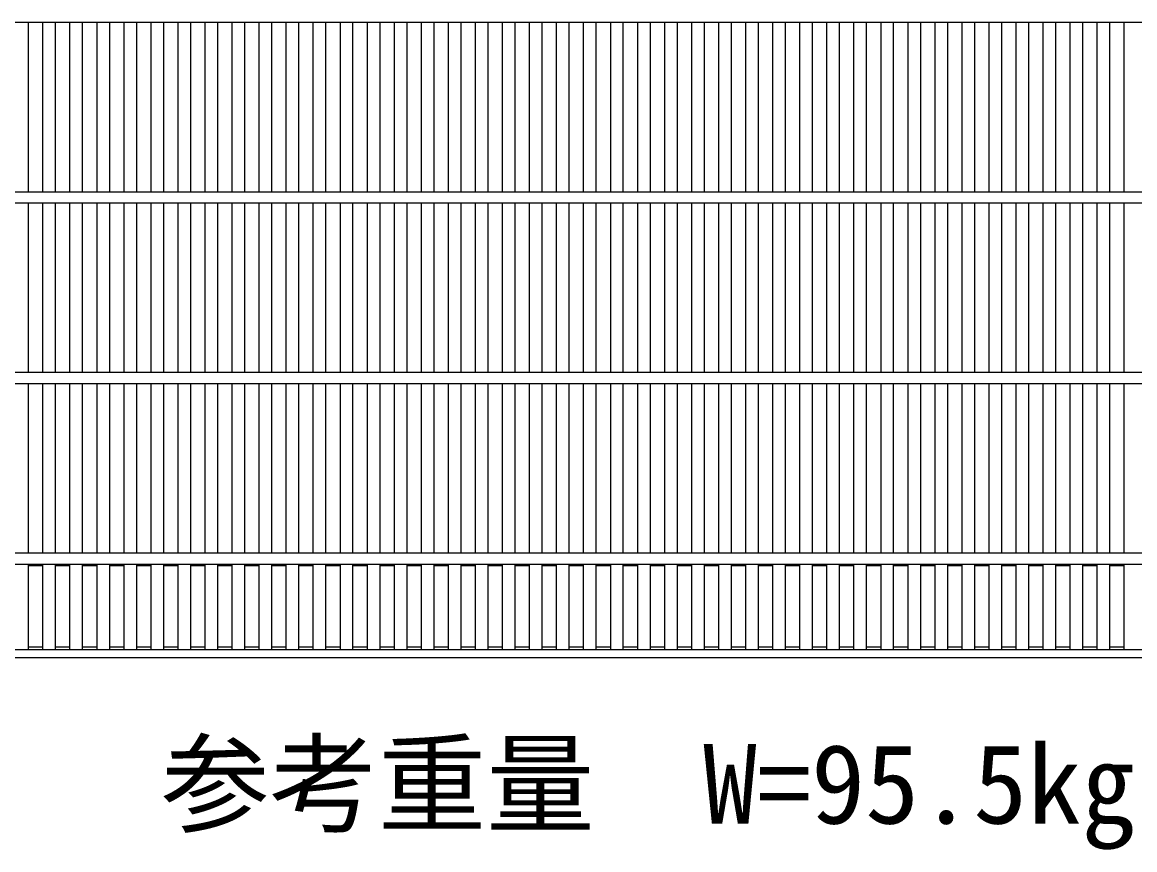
# Model space of a CAD drawing. Units: millimetres, scale not verified. Extents: x -33600 to 33600, y -11880 to 11880.
# Drawn here: x -19583 to -18967, y -7275 to -6817 of the extents above; entities that cross this region are included whole.
import ezdxf
from ezdxf.enums import TextEntityAlignment as Align

# ---------------------------------------------------------------- set-up
doc = ezdxf.new("R2010")
doc.units = ezdxf.units.MM
doc.header["$LTSCALE"] = 40
doc.layers.add('0-0_DIM', color=7, linetype='Continuous', lineweight=25)
doc.layers.add('0-2_HATCH', color=6, linetype='Continuous', lineweight=25)
doc.styles.add('ＭＳ ゴシック', font='')
doc.styles.get('ＭＳ ゴシック').set_extended_font_data('MS Gothic')

msp = doc.modelspace()

# ---------------------------------------------------------------- linework, layer by layer
at = {"layer": '0-2_HATCH'}
for p, q in [((-19810.84, -6817), (-18815.84, -6817)), ((-19579.3, -6911), (-19579.3, -6817)), ((-19571.33, -6911), (-19571.33, -6817)), ((-19564.33, -6911), (-19564.33, -6817)), ((-19556.36, -6911), (-19556.36, -6817)), ((-19549.36, -6911), (-19549.36, -6817)), ((-19541.39, -6911), (-19541.39, -6817)), ((-19534.39, -6911), (-19534.39, -6817)), ((-19526.42, -6911), (-19526.42, -6817)), ((-19519.42, -6911), (-19519.42, -6817)), ((-19511.45, -6911), (-19511.45, -6817)), ((-19504.45, -6911), (-19504.45, -6817)), ((-19496.48, -6911), (-19496.48, -6817)), ((-19489.48, -6911), (-19489.48, -6817)), ((-19481.51, -6911), (-19481.51, -6817)), ((-19474.51, -6911), (-19474.51, -6817)), ((-19466.54, -6911), (-19466.54, -6817)), ((-19459.54, -6911), (-19459.54, -6817)), ((-19451.57, -6911), (-19451.57, -6817)), ((-19444.57, -6911), (-19444.57, -6817)), ((-19436.6, -6911), (-19436.6, -6817)), ((-19429.6, -6911), (-19429.6, -6817)), ((-19421.63, -6911), (-19421.63, -6817)), ((-19414.63, -6911), (-19414.63, -6817)), ((-19406.66, -6911), (-19406.66, -6817)), ((-19399.66, -6911), (-19399.66, -6817)), ((-19391.69, -6911), (-19391.69, -6817)), ((-19384.69, -6911), (-19384.69, -6817)), ((-19376.72, -6911), (-19376.72, -6817)), ((-19369.72, -6911), (-19369.72, -6817)), ((-19361.75, -6911), (-19361.75, -6817)), ((-19354.75, -6911), (-19354.75, -6817)), ((-19346.78, -6911), (-19346.78, -6817)), ((-19339.78, -6911), (-19339.78, -6817)), ((-19331.81, -6911), (-19331.81, -6817)), ((-19324.81, -6911), (-19324.81, -6817)), ((-19316.84, -6911), (-19316.84, -6817)), ((-19309.84, -6911), (-19309.84, -6817)), ((-19301.87, -6911), (-19301.87, -6817)), ((-19294.87, -6911), (-19294.87, -6817)), ((-19286.9, -6911), (-19286.9, -6817)), ((-19279.9, -6911), (-19279.9, -6817)), ((-19271.93, -6911), (-19271.93, -6817)), ((-19264.93, -6911), (-19264.93, -6817)), ((-19256.96, -6911), (-19256.96, -6817)), ((-19249.96, -6911), (-19249.96, -6817)), ((-19241.99, -6911), (-19241.99, -6817)), ((-19234.99, -6911), (-19234.99, -6817)), ((-19227.02, -6911), (-19227.02, -6817)), ((-19220.02, -6911), (-19220.02, -6817)), ((-19212.05, -6911), (-19212.05, -6817)), ((-19205.05, -6911), (-19205.05, -6817)), ((-19197.08, -6911), (-19197.08, -6817)), ((-19190.08, -6911), (-19190.08, -6817)), ((-19182.11, -6911), (-19182.11, -6817)), ((-19175.11, -6911), (-19175.11, -6817)), ((-19167.14, -6911), (-19167.14, -6817)), ((-19160.14, -6911), (-19160.14, -6817)), ((-19152.18, -6911), (-19152.18, -6817)), ((-19145.18, -6911), (-19145.18, -6817)), ((-19137.21, -6911), (-19137.21, -6817)), ((-19130.21, -6911), (-19130.21, -6817)), ((-19122.24, -6911), (-19122.24, -6817)), ((-19115.24, -6911), (-19115.24, -6817)), ((-19107.27, -6911), (-19107.27, -6817)), ((-19100.27, -6911), (-19100.27, -6817)), ((-19092.3, -6911), (-19092.3, -6817)), ((-19085.3, -6911), (-19085.3, -6817)), ((-19077.33, -6911), (-19077.33, -6817)), ((-19070.33, -6911), (-19070.33, -6817)), ((-19062.36, -6911), (-19062.36, -6817)), ((-19055.36, -6911), (-19055.36, -6817)), ((-19047.39, -6911), (-19047.39, -6817)), ((-19040.39, -6911), (-19040.39, -6817)), ((-19032.42, -6911), (-19032.42, -6817)), ((-19025.42, -6911), (-19025.42, -6817)), ((-19017.45, -6911), (-19017.45, -6817)), ((-19010.45, -6911), (-19010.45, -6817)), ((-19002.48, -6911), (-19002.48, -6817)), ((-18995.48, -6911), (-18995.48, -6817)), ((-18987.51, -6911), (-18987.51, -6817)), ((-18980.51, -6911), (-18980.51, -6817)), ((-18972.54, -6911), (-18972.54, -6817)), ((-18815.84, -6911), (-19810.84, -6911)), ((-19810.84, -6917), (-18815.84, -6917)), ((-19579.3, -7011), (-19579.3, -6917)), ((-19571.33, -7011), (-19571.33, -6917)), ((-19564.33, -7011), (-19564.33, -6917)), ((-19556.36, -7011), (-19556.36, -6917)), ((-19549.36, -7011), (-19549.36, -6917)), ((-19541.39, -7011), (-19541.39, -6917)), ((-19534.39, -7011), (-19534.39, -6917)), ((-19526.42, -7011), (-19526.42, -6917)), ((-19519.42, -7011), (-19519.42, -6917)), ((-19511.45, -7011), (-19511.45, -6917)), ((-19504.45, -7011), (-19504.45, -6917)), ((-19496.48, -7011), (-19496.48, -6917)), ((-19489.48, -7011), (-19489.48, -6917)), ((-19481.51, -7011), (-19481.51, -6917)), ((-19474.51, -7011), (-19474.51, -6917)), ((-19466.54, -7011), (-19466.54, -6917)), ((-19459.54, -7011), (-19459.54, -6917)), ((-19451.57, -7011), (-19451.57, -6917)), ((-19444.57, -7011), (-19444.57, -6917)), ((-19436.6, -7011), (-19436.6, -6917)), ((-19429.6, -7011), (-19429.6, -6917)), ((-19421.63, -7011), (-19421.63, -6917)), ((-19414.63, -7011), (-19414.63, -6917)), ((-19406.66, -7011), (-19406.66, -6917)), ((-19399.66, -7011), (-19399.66, -6917)), ((-19391.69, -7011), (-19391.69, -6917)), ((-19384.69, -7011), (-19384.69, -6917)), ((-19376.72, -7011), (-19376.72, -6917)), ((-19369.72, -7011), (-19369.72, -6917)), ((-19361.75, -7011), (-19361.75, -6917)), ((-19354.75, -7011), (-19354.75, -6917)), ((-19346.78, -7011), (-19346.78, -6917)), ((-19339.78, -7011), (-19339.78, -6917)), ((-19331.81, -7011), (-19331.81, -6917)), ((-19324.81, -7011), (-19324.81, -6917)), ((-19316.84, -7011), (-19316.84, -6917)), ((-19309.84, -7011), (-19309.84, -6917)), ((-19301.87, -7011), (-19301.87, -6917)), ((-19294.87, -7011), (-19294.87, -6917)), ((-19286.9, -7011), (-19286.9, -6917)), ((-19279.9, -7011), (-19279.9, -6917)), ((-19271.93, -7011), (-19271.93, -6917)), ((-19264.93, -7011), (-19264.93, -6917)), ((-19256.96, -7011), (-19256.96, -6917)), ((-19249.96, -7011), (-19249.96, -6917)), ((-19241.99, -7011), (-19241.99, -6917)), ((-19234.99, -7011), (-19234.99, -6917)), ((-19227.02, -7011), (-19227.02, -6917)), ((-19220.02, -7011), (-19220.02, -6917)), ((-19212.05, -7011), (-19212.05, -6917)), ((-19205.05, -7011), (-19205.05, -6917)), ((-19197.08, -7011), (-19197.08, -6917)), ((-19190.08, -7011), (-19190.08, -6917)), ((-19182.11, -7011), (-19182.11, -6917)), ((-19175.11, -7011), (-19175.11, -6917)), ((-19167.14, -7011), (-19167.14, -6917)), ((-19160.14, -7011), (-19160.14, -6917)), ((-19152.18, -7011), (-19152.18, -6917)), ((-19145.18, -7011), (-19145.18, -6917)), ((-19137.21, -7011), (-19137.21, -6917)), ((-19130.21, -7011), (-19130.21, -6917)), ((-19122.24, -7011), (-19122.24, -6917)), ((-19115.24, -7011), (-19115.24, -6917)), ((-19107.27, -7011), (-19107.27, -6917)), ((-19100.27, -7011), (-19100.27, -6917)), ((-19092.3, -7011), (-19092.3, -6917)), ((-19085.3, -7011), (-19085.3, -6917)), ((-19077.33, -7011), (-19077.33, -6917)), ((-19070.33, -7011), (-19070.33, -6917)), ((-19062.36, -7011), (-19062.36, -6917)), ((-19055.36, -7011), (-19055.36, -6917)), ((-19047.39, -7011), (-19047.39, -6917)), ((-19040.39, -7011), (-19040.39, -6917)), ((-19032.42, -7011), (-19032.42, -6917)), ((-19025.42, -7011), (-19025.42, -6917)), ((-19017.45, -7011), (-19017.45, -6917)), ((-19010.45, -7011), (-19010.45, -6917)), ((-19002.48, -7011), (-19002.48, -6917)), ((-18995.48, -7011), (-18995.48, -6917)), ((-18987.51, -7011), (-18987.51, -6917)), ((-18980.51, -7011), (-18980.51, -6917)), ((-18972.54, -7011), (-18972.54, -6917)), ((-18815.84, -7011), (-19810.84, -7011)), ((-19810.84, -7017), (-18815.84, -7017)), ((-19579.3, -7111), (-19579.3, -7017)), ((-19571.33, -7111), (-19571.33, -7017)), ((-19564.33, -7111), (-19564.33, -7017)), ((-19556.36, -7111), (-19556.36, -7017)), ((-19549.36, -7111), (-19549.36, -7017)), ((-19541.39, -7111), (-19541.39, -7017)), ((-19534.39, -7111), (-19534.39, -7017)), ((-19526.42, -7111), (-19526.42, -7017)), ((-19519.42, -7111), (-19519.42, -7017)), ((-19511.45, -7111), (-19511.45, -7017)), ((-19504.45, -7111), (-19504.45, -7017)), ((-19496.48, -7111), (-19496.48, -7017)), ((-19489.48, -7111), (-19489.48, -7017)), ((-19481.51, -7111), (-19481.51, -7017)), ((-19474.51, -7111), (-19474.51, -7017)), ((-19466.54, -7111), (-19466.54, -7017)), ((-19459.54, -7111), (-19459.54, -7017)), ((-19451.57, -7111), (-19451.57, -7017)), ((-19444.57, -7111), (-19444.57, -7017)), ((-19436.6, -7111), (-19436.6, -7017)), ((-19429.6, -7111), (-19429.6, -7017)), ((-19421.63, -7111), (-19421.63, -7017)), ((-19414.63, -7111), (-19414.63, -7017)), ((-19406.66, -7111), (-19406.66, -7017)), ((-19399.66, -7111), (-19399.66, -7017)), ((-19391.69, -7111), (-19391.69, -7017)), ((-19384.69, -7111), (-19384.69, -7017)), ((-19376.72, -7111), (-19376.72, -7017)), ((-19369.72, -7111), (-19369.72, -7017)), ((-19361.75, -7111), (-19361.75, -7017)), ((-19354.75, -7111), (-19354.75, -7017)), ((-19346.78, -7111), (-19346.78, -7017)), ((-19339.78, -7111), (-19339.78, -7017)), ((-19331.81, -7111), (-19331.81, -7017)), ((-19324.81, -7111), (-19324.81, -7017)), ((-19316.84, -7111), (-19316.84, -7017)), ((-19309.84, -7111), (-19309.84, -7017)), ((-19301.87, -7111), (-19301.87, -7017)), ((-19294.87, -7111), (-19294.87, -7017)), ((-19286.9, -7111), (-19286.9, -7017)), ((-19279.9, -7111), (-19279.9, -7017)), ((-19271.93, -7111), (-19271.93, -7017)), ((-19264.93, -7111), (-19264.93, -7017)), ((-19256.96, -7111), (-19256.96, -7017)), ((-19249.96, -7111), (-19249.96, -7017)), ((-19241.99, -7111), (-19241.99, -7017)), ((-19234.99, -7111), (-19234.99, -7017)), ((-19227.02, -7111), (-19227.02, -7017)), ((-19220.02, -7111), (-19220.02, -7017)), ((-19212.05, -7111), (-19212.05, -7017)), ((-19205.05, -7111), (-19205.05, -7017)), ((-19197.08, -7111), (-19197.08, -7017)), ((-19190.08, -7111), (-19190.08, -7017)), ((-19182.11, -7111), (-19182.11, -7017)), ((-19175.11, -7111), (-19175.11, -7017)), ((-19167.14, -7111), (-19167.14, -7017)), ((-19160.14, -7111), (-19160.14, -7017)), ((-19152.18, -7111), (-19152.18, -7017)), ((-19145.18, -7111), (-19145.18, -7017)), ((-19137.21, -7111), (-19137.21, -7017)), ((-19130.21, -7111), (-19130.21, -7017)), ((-19122.24, -7111), (-19122.24, -7017)), ((-19115.24, -7111), (-19115.24, -7017)), ((-19107.27, -7111), (-19107.27, -7017)), ((-19100.27, -7111), (-19100.27, -7017)), ((-19092.3, -7111), (-19092.3, -7017)), ((-19085.3, -7111), (-19085.3, -7017)), ((-19077.33, -7111), (-19077.33, -7017)), ((-19070.33, -7111), (-19070.33, -7017)), ((-19062.36, -7111), (-19062.36, -7017)), ((-19055.36, -7111), (-19055.36, -7017)), ((-19047.39, -7111), (-19047.39, -7017)), ((-19040.39, -7111), (-19040.39, -7017)), ((-19032.42, -7111), (-19032.42, -7017)), ((-19025.42, -7111), (-19025.42, -7017)), ((-19017.45, -7111), (-19017.45, -7017)), ((-19010.45, -7111), (-19010.45, -7017)), ((-19002.48, -7111), (-19002.48, -7017)), ((-18995.48, -7111), (-18995.48, -7017)), ((-18987.51, -7111), (-18987.51, -7017)), ((-18980.51, -7111), (-18980.51, -7017)), ((-18972.54, -7111), (-18972.54, -7017)), ((-18815.84, -7111), (-19810.84, -7111)), ((-19810.84, -7117), (-18815.84, -7117)), ((-19579.3, -7164.5), (-19579.3, -7117)), ((-19571.33, -7118), (-19579.3, -7118)), ((-19571.33, -7164.5), (-19571.33, -7117)), ((-19564.33, -7164.5), (-19564.33, -7117)), ((-19556.36, -7118), (-19564.33, -7118)), ((-19556.36, -7164.5), (-19556.36, -7117)), ((-19549.36, -7164.5), (-19549.36, -7117)), ((-19541.39, -7118), (-19549.36, -7118)), ((-19541.39, -7164.5), (-19541.39, -7117)), ((-19534.39, -7164.5), (-19534.39, -7117)), ((-19526.42, -7118), (-19534.39, -7118)), ((-19526.42, -7164.5), (-19526.42, -7117)), ((-19519.42, -7164.5), (-19519.42, -7117)), ((-19511.45, -7118), (-19519.42, -7118)), ((-19511.45, -7164.5), (-19511.45, -7117)), ((-19504.45, -7164.5), (-19504.45, -7117)), ((-19496.48, -7118), (-19504.45, -7118)), ((-19496.48, -7164.5), (-19496.48, -7117)), ((-19489.48, -7164.5), (-19489.48, -7117)), ((-19481.51, -7118), (-19489.48, -7118)), ((-19481.51, -7164.5), (-19481.51, -7117)), ((-19474.51, -7164.5), (-19474.51, -7117)), ((-19466.54, -7118), (-19474.51, -7118)), ((-19466.54, -7164.5), (-19466.54, -7117)), ((-19459.54, -7164.5), (-19459.54, -7117)), ((-19451.57, -7118), (-19459.54, -7118)), ((-19451.57, -7164.5), (-19451.57, -7117)), ((-19444.57, -7164.5), (-19444.57, -7117)), ((-19436.6, -7118), (-19444.57, -7118)), ((-19436.6, -7164.5), (-19436.6, -7117)), ((-19429.6, -7164.5), (-19429.6, -7117)), ((-19421.63, -7118), (-19429.6, -7118)), ((-19421.63, -7164.5), (-19421.63, -7117)), ((-19414.63, -7164.5), (-19414.63, -7117)), ((-19406.66, -7118), (-19414.63, -7118)), ((-19406.66, -7164.5), (-19406.66, -7117)), ((-19399.66, -7164.5), (-19399.66, -7117)), ((-19391.69, -7118), (-19399.66, -7118)), ((-19391.69, -7164.5), (-19391.69, -7117)), ((-19384.69, -7164.5), (-19384.69, -7117)), ((-19376.72, -7118), (-19384.69, -7118)), ((-19376.72, -7164.5), (-19376.72, -7117)), ((-19369.72, -7164.5), (-19369.72, -7117)), ((-19361.75, -7118), (-19369.72, -7118)), ((-19361.75, -7164.5), (-19361.75, -7117)), ((-19354.75, -7164.5), (-19354.75, -7117)), ((-19346.78, -7118), (-19354.75, -7118)), ((-19346.78, -7164.5), (-19346.78, -7117)), ((-19339.78, -7164.5), (-19339.78, -7117)), ((-19331.81, -7118), (-19339.78, -7118)), ((-19331.81, -7164.5), (-19331.81, -7117)), ((-19324.81, -7164.5), (-19324.81, -7117)), ((-19316.84, -7118), (-19324.81, -7118)), ((-19316.84, -7164.5), (-19316.84, -7117)), ((-19309.84, -7164.5), (-19309.84, -7117)), ((-19301.87, -7118), (-19309.84, -7118)), ((-19301.87, -7164.5), (-19301.87, -7117)), ((-19294.87, -7164.5), (-19294.87, -7117)), ((-19286.9, -7118), (-19294.87, -7118)), ((-19286.9, -7164.5), (-19286.9, -7117)), ((-19279.9, -7164.5), (-19279.9, -7117)), ((-19271.93, -7118), (-19279.9, -7118)), ((-19271.93, -7164.5), (-19271.93, -7117)), ((-19264.93, -7164.5), (-19264.93, -7117)), ((-19256.96, -7118), (-19264.93, -7118)), ((-19256.96, -7164.5), (-19256.96, -7117)), ((-19249.96, -7164.5), (-19249.96, -7117)), ((-19241.99, -7118), (-19249.96, -7118)), ((-19241.99, -7164.5), (-19241.99, -7117)), ((-19234.99, -7164.5), (-19234.99, -7117)), ((-19227.02, -7118), (-19234.99, -7118)), ((-19227.02, -7164.5), (-19227.02, -7117)), ((-19220.02, -7164.5), (-19220.02, -7117)), ((-19212.05, -7118), (-19220.02, -7118)), ((-19212.05, -7164.5), (-19212.05, -7117)), ((-19205.05, -7164.5), (-19205.05, -7117)), ((-19197.08, -7118), (-19205.05, -7118)), ((-19197.08, -7164.5), (-19197.08, -7117)), ((-19190.08, -7164.5), (-19190.08, -7117)), ((-19182.11, -7118), (-19190.08, -7118)), ((-19182.11, -7164.5), (-19182.11, -7117)), ((-19175.11, -7164.5), (-19175.11, -7117)), ((-19167.14, -7118), (-19175.11, -7118)), ((-19167.14, -7164.5), (-19167.14, -7117)), ((-19160.14, -7164.5), (-19160.14, -7117)), ((-19152.18, -7118), (-19160.14, -7118)), ((-19152.18, -7164.5), (-19152.18, -7117)), ((-19145.18, -7164.5), (-19145.18, -7117)), ((-19137.21, -7118), (-19145.18, -7118)), ((-19137.21, -7164.5), (-19137.21, -7117)), ((-19130.21, -7164.5), (-19130.21, -7117)), ((-19122.24, -7118), (-19130.21, -7118)), ((-19122.24, -7164.5), (-19122.24, -7117)), ((-19115.24, -7164.5), (-19115.24, -7117)), ((-19107.27, -7118), (-19115.24, -7118)), ((-19107.27, -7164.5), (-19107.27, -7117)), ((-19100.27, -7164.5), (-19100.27, -7117)), ((-19092.3, -7118), (-19100.27, -7118)), ((-19092.3, -7164.5), (-19092.3, -7117)), ((-19085.3, -7164.5), (-19085.3, -7117)), ((-19077.33, -7118), (-19085.3, -7118)), ((-19077.33, -7164.5), (-19077.33, -7117)), ((-19070.33, -7164.5), (-19070.33, -7117)), ((-19062.36, -7118), (-19070.33, -7118)), ((-19062.36, -7164.5), (-19062.36, -7117)), ((-19055.36, -7164.5), (-19055.36, -7117)), ((-19047.39, -7118), (-19055.36, -7118)), ((-19047.39, -7164.5), (-19047.39, -7117)), ((-19040.39, -7164.5), (-19040.39, -7117)), ((-19032.42, -7118), (-19040.39, -7118)), ((-19032.42, -7164.5), (-19032.42, -7117)), ((-19025.42, -7164.5), (-19025.42, -7117)), ((-19017.45, -7118), (-19025.42, -7118)), ((-19017.45, -7164.5), (-19017.45, -7117)), ((-19010.45, -7164.5), (-19010.45, -7117)), ((-19002.48, -7118), (-19010.45, -7118)), ((-19002.48, -7164.5), (-19002.48, -7117)), ((-18995.48, -7164.5), (-18995.48, -7117)), ((-18987.51, -7118), (-18995.48, -7118)), ((-18987.51, -7164.5), (-18987.51, -7117)), ((-18980.51, -7164.5), (-18980.51, -7117)), ((-18972.54, -7118), (-18980.51, -7118)), ((-18972.54, -7164.5), (-18972.54, -7117)), ((-19571.33, -7163), (-19579.3, -7163)), ((-19556.36, -7163), (-19564.33, -7163)), ((-19541.39, -7163), (-19549.36, -7163)), ((-19526.42, -7163), (-19534.39, -7163)), ((-19511.45, -7163), (-19519.42, -7163)), ((-19496.48, -7163), (-19504.45, -7163)), ((-19481.51, -7163), (-19489.48, -7163)), ((-19466.54, -7163), (-19474.51, -7163)), ((-19451.57, -7163), (-19459.54, -7163)), ((-19436.6, -7163), (-19444.57, -7163)), ((-19421.63, -7163), (-19429.6, -7163)), ((-19406.66, -7163), (-19414.63, -7163)), ((-19391.69, -7163), (-19399.66, -7163)), ((-19376.72, -7163), (-19384.69, -7163)), ((-19361.75, -7163), (-19369.72, -7163)), ((-19346.78, -7163), (-19354.75, -7163)), ((-19331.81, -7163), (-19339.78, -7163)), ((-19316.84, -7163), (-19324.81, -7163)), ((-19301.87, -7163), (-19309.84, -7163)), ((-19286.9, -7163), (-19294.87, -7163)), ((-19271.93, -7163), (-19279.9, -7163)), ((-19256.96, -7163), (-19264.93, -7163)), ((-19241.99, -7163), (-19249.96, -7163)), ((-19227.02, -7163), (-19234.99, -7163)), ((-19212.05, -7163), (-19220.02, -7163)), ((-19197.08, -7163), (-19205.05, -7163)), ((-19182.11, -7163), (-19190.08, -7163)), ((-19167.14, -7163), (-19175.11, -7163)), ((-19152.18, -7163), (-19160.14, -7163)), ((-19137.21, -7163), (-19145.18, -7163)), ((-19122.24, -7163), (-19130.21, -7163)), ((-19107.27, -7163), (-19115.24, -7163)), ((-19092.3, -7163), (-19100.27, -7163)), ((-19077.33, -7163), (-19085.3, -7163)), ((-19062.36, -7163), (-19070.33, -7163)), ((-19047.39, -7163), (-19055.36, -7163)), ((-19032.42, -7163), (-19040.39, -7163)), ((-19017.45, -7163), (-19025.42, -7163)), ((-19002.48, -7163), (-19010.45, -7163)), ((-18987.51, -7163), (-18995.48, -7163)), ((-18972.54, -7163), (-18980.51, -7163)), ((-18815.84, -7164.5), (-19810.84, -7164.5)), ((-18815.84, -7169), (-19810.84, -7169))]:
    msp.add_line(p, q, dxfattribs=at)

# ---------------------------------------------------------------- texts
at = {"layer": '0-0_DIM', "style": 'ＭＳ ゴシック'}
msp.add_text('参考重量\u3000W=95.5kg', height=43.99, dxfattribs=at).set_placement((-19505.85, -7273.93), align=Align.BOTTOM_LEFT)

doc.saveas('drawing.dxf')
